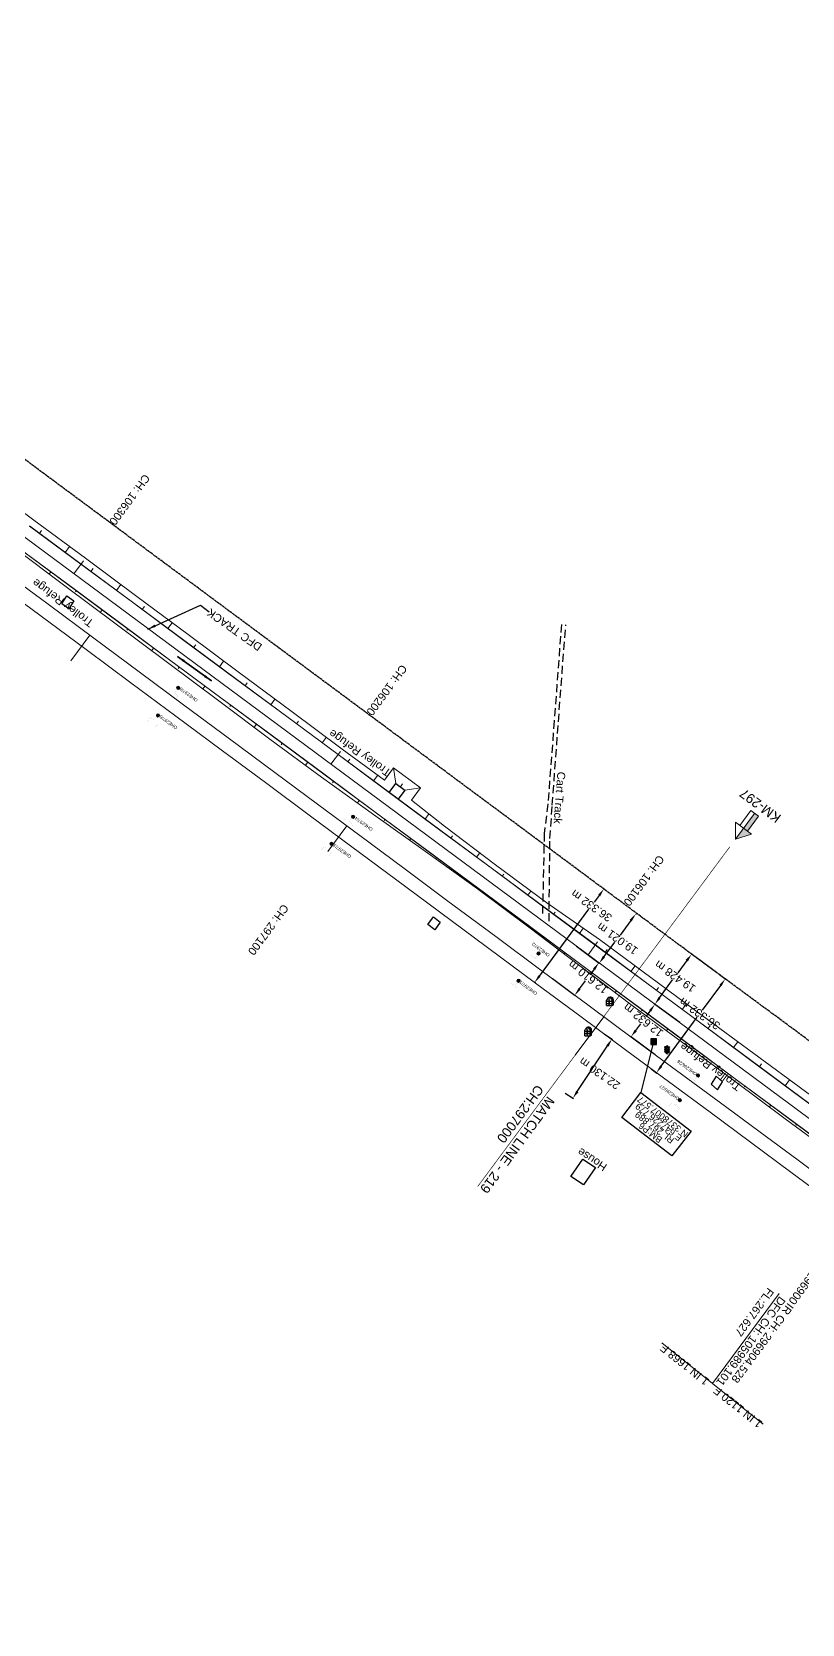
# Model space of a CAD drawing. Header units: metres. Extents: x 644418 to 1306172, y 3366650 to 6747308.
# Drawn here: x 647032.4 to 647273.2, y 3377825.7 to 3378323 of the extents above; entities that cross this region are included whole.
import ezdxf
from ezdxf.enums import TextEntityAlignment as Align

# ---------------------------------------------------------------- set-up
doc = ezdxf.new("R2010")
doc.units = ezdxf.units.M
doc.header["$MEASUREMENT"] = 0
for name, pattern in [('CENTER', [2, 1.25, -0.25, 0.25, -0.25]), ('DASHED', [0.75, 0.5, -0.25]), ('PHANTOM2', [1.25, 0.625, -0.125, 0.125, -0.125, 0.125, -0.125])]:
    doc.linetypes.add(name, pattern=pattern)
doc.layers.get('Defpoints').update_dxf_attribs({"lineweight": 0})
for name, color, linetype in [('Bench_Mark', 7, 'Continuous'), ('CART_TRACK', 34, 'Continuous'), ('DFCC Boundary', 6, 'CENTER'), ('Dimension', 10, 'Continuous'), ('KILOMETER_STONE', 251, 'Continuous'), ('MATCH LINE', 7, 'Continuous'), ('PROPOSED DFCC FORMATION LINE', 187, 'Continuous'), ('RESIDENTIAL_BL_PUC', 251, 'Continuous'), ('SIGN_BOARD', 251, 'Continuous'), ('STYLEREMARK', 251, 'Continuous'), ('TOPO_TEXT', 251, 'Continuous'), ('Trolley Refuse', 10, 'Continuous'), ('TROLLEY_STAND', 7, 'Continuous')]:
    doc.layers.add(name, color=color, linetype=linetype)
for name, color, linetype, lineweight in [('BOUNDARY DIMENTION', 10, 'Continuous', 0), ('Existing Chainage', 7, 'Continuous', 0), ('Existing IR Track', 143, 'Continuous', 0), ('Existing Railway Boundary', 7, 'CENTER', 0), ('KM STONE', 7, 'Continuous', 0), ('OHE MAST', 8, 'Continuous', 0), ('OHE MAST TEXT', 8, 'Continuous', 0), ('Proposed Chainage', 10, 'Continuous', 0), ('PROPOSED DFC TRACK', 1, 'Continuous', 0), ('PROPOSED DFCC TOE LINE', 239, 'Continuous', 0), ('PROPOSED DFCC TOE SLOPES', 239, 'Continuous', 0), ('PROPOSED DFCC TRACK', 1, 'Continuous', 0), ('PROPOSED GRADES IN PLAN', 10, 'Continuous', 0)]:
    doc.layers.add(name, color=color, linetype=linetype, lineweight=lineweight)
doc.styles.add('notes', font='romans.shx', dxfattribs={"height": 2})
doc.styles.get("Standard").update_dxf_attribs({"font": 'arial.ttf'})
doc.styles.add('Style-Arial', font='arial.ttf')
doc.dimstyles.new('DIM', dxfattribs={"dimtxt": 2.5, "dimasz": 2.5, "dimexe": 0.18, "dimexo": 0.0625, "dimgap": 0.09, "dimtad": 0, "dimtih": 1, "dimtoh": 1, "dimdec": 3, "dimzin": 0, "dimdsep": 46, "dimtxsty": 'Standard', "dimcen": 0.09, "dimadec": 0, "dimazin": 0, "dimtfac": 1, "dimtdec": 3, "dimtofl": 0, "dimtmove": 0, "dimatfit": 3, "dimfxl": 1, "dimtolj": 1, "dimtzin": 0, "dimarcsym": 0})
doc.dimstyles.new('ISO-25', dxfattribs={"dimtxt": 2.5, "dimasz": 2.5, "dimexe": 1.25, "dimexo": 0.625, "dimtad": 1, "dimtxsty": 'Standard', "dimcen": 2.5, "dimadec": 0, "dimazin": 0, "dimtfac": 1, "dimtmove": 0, "dimatfit": 3, "dimfxl": 1, "dimarcsym": 0})

# ---------------------------------------------------------------- blocks, each defined once
blk = doc.blocks.new('KMS')
blk.add_hatch(color=256).paths.add_polyline_path([(0.84, 1.71), (0.84, 0), (1.28, 0.25), (1.28, 1.71, 0.82134), (-0.65, 2.08, -0.601821)])
for points in [[(-0.84, 0), (-0.84, 1.71)], [(-0.84, 1.38), (0.84, 1.38)], [(-0.84, 0.64), (0.84, 0.64)], [(-0.84, 0), (0.84, 0)], [(0.84, 0), (0.84, 1.71)], [(0.84, 0), (1.28, 0.25)], [(1.28, 0.25), (1.28, 1.71)]]:
    blk.add_lwpolyline(points)
for centre, radius, start, end in [((0, 1.5), 0.867, 14.1462, 165.8538), ((0.28, 1.7), 1, 0.4859, 158.6661)]:
    blk.add_arc(centre, radius, start, end)
at = {"style": 'notes'}
for s, p in [('S', (-0.25, 0.09)), ('K', (-0.25, 1.58)), ('M', (-0.25, 0.81))]:
    blk.add_text(s, height=0.391, dxfattribs=at).set_placement(p)
blk = doc.blocks.new('SIG')
for color, points in [(1, [(-0.22, 0.42, 0.180295), (-0.01, 0.33, -0.00255), (0.01, 0.33, -0.00255), (0.02, 0.33, 0.180295), (0.23, 0.42, -0.002654), (0.25, 0.44, 0.184495), (0.33, 0.65, 1.000001), (-0.32, 0.65, 0.184495), (-0.24, 0.44, -0.002654)]), (2, [(0.23, -0.23, -0.002654), (0.25, -0.21, 0.184495), (0.33, 0.01, 1.000001), (-0.32, 0.01, 0.184495), (-0.24, -0.21, -0.002654), (-0.22, -0.23, 0.180295), (-0.01, -0.32, -0.00255), (0.01, -0.32, -0.00255), (0.02, -0.32, 0.180295)]), (3, [(0.23, -0.88, -0.002654), (0.25, -0.86, 0.184495), (0.33, -0.64, 1.000001), (-0.32, -0.64, 0.184495), (-0.24, -0.86, -0.002654), (-0.22, -0.88, 0.395599)])]:
    blk.add_hatch(color=color).paths.add_polyline_path(points)
for p, q in [((-0.31, 0.98), (-0.32, -0.9)), ((0.33, -0.9), (0.32, 0.98))]:
    blk.add_line(p, q)
for points in [[(-0.31, 0.98), (-0.81, 0.98, 0.198758), (-0.42, 0.41, 0.003814), (-0.31, 0.39, 0.003814)], [(-0.31, 0.33), (-0.81, 0.33, 0.198758), (-0.42, -0.23, 0.003727), (-0.32, -0.26, 0.003727)], [(0.32, 0.98), (0.82, 0.98, -0.198758), (0.44, 0.41, -0.003814), (0.32, 0.39, -0.003814)], [(0.32, 0.33), (0.82, 0.33, -0.198758), (0.44, -0.23, -0.003727), (0.33, -0.26, -0.003727)], [(-0.32, -0.32), (-0.81, -0.32, 0.198758), (-0.42, -0.88, 0.003639), (-0.32, -0.9)], [(0.33, -0.32), (0.82, -0.32, -0.198758), (0.44, -0.88, -0.003639), (0.33, -0.9)]]:
    blk.add_lwpolyline(points, format="xyb")
for centre, radius, start, end in [((0.01, 0.91), 0.324, 12.4049, 167.5951), ((0.01, 0.81), 0.357, 27.7578, 152.2422), ((0.01, -0.9), 0.324, 181.4572, 358.5428)]:
    blk.add_arc(centre, radius, start, end)
blk = doc.blocks.new('BM')
blk.add_hatch(color=256).paths.add_polyline_path([(-0.88, 0.88), (-0.88, -0.88), (0.88, -0.88), (0.88, 0.88)])
for p, q in [((0.88, 0.88), (-0.88, 0.88)), ((-0.88, 0.88), (-0.88, -0.88)), ((0.88, -0.88), (0.88, 0.88)), ((-0.88, -0.88), (0.88, -0.88))]:
    blk.add_line(p, q)
blk = doc.blocks.new('OHE MAST')
h = blk.add_hatch(color=256)
edge = h.paths.add_edge_path()
edge.add_arc((0, 0), 0.514, 0, 360)
at = {"const_width": 0.01, "flags": 128}
for points in [[(1.5, 3.5), (1.5, 2), (-1.5, 2), (-1.5, 3.5)], [(0, 2), (0, 0)]]:
    blk.add_lwpolyline(points, dxfattribs=at)
blk.add_circle((0, 0), 0.514)
blk = doc.blocks.new('KM POST PLAN')
at = {"extrusion": (0, 0, -1)}
h = blk.add_hatch(color=256, dxfattribs=at)
h.paths.add_polyline_path([(0, -20), (0, -8.47), (3, -8.47), (3, -20)])
h.paths.add_polyline_path([(0, -8.47), (0, 0), (6.25, -8.47), (3, -8.47)], flags=16)
at = {"flags": 128}
for points in [[(0, 0), (-6.25, -8.47), (6.25, -8.47)], [(0, 0), (0, -20)], [(0, 0), (6.25, -8.47)], [(3, -8.47), (3, -20), (-3, -20), (-3, -8.47)]]:
    blk.add_lwpolyline(points, dxfattribs=at)
at = {"style": 'Style-Arial'}
blk.add_attdef('KM-POST', text='', height=6, dxfattribs=at).set_placement((0, -26, -263.95), align=Align.MIDDLE_CENTER)
blk = doc.blocks.new('*D1520')
at = {"layer": 'Defpoints', "color": 0, "transparency": 16777216}
for p in [(647202.66, 3378037.46), (647195.14, 3378027.34), (647202.15, 3378022.13)]:
    blk.add_point(p, dxfattribs=at)
at = {"layer": 'Dimension', "color": 0, "lineweight": -2, "transparency": 16777216}
for p, q in [((647202.71, 3378037.42), (647209.82, 3378032.15)), ((647195.19, 3378027.3), (647202.3, 3378022.02)), ((647203.64, 3378024.14), (647205.51, 3378026.65)), ((647208.18, 3378030.25), (647207.14, 3378028.85))]:
    blk.add_line(p, q, dxfattribs=at)
at = {"layer": 'Dimension', "color": 0, "transparency": 16777216}
for points in [[(647207.85, 3378030.49), (647208.51, 3378030), (647209.67, 3378032.25)], [(647203.31, 3378024.39), (647203.98, 3378023.89), (647202.15, 3378022.13)]]:
    blk.add_solid(points, dxfattribs=at)
at = {"layer": 'Dimension', "color": 0, "lineweight": 0, "transparency": 16777216, "insert": (647206.32, 3378027.75), "char_height": 2.5, "attachment_point": 5, "rotation": 142}
blk.add_mtext('\\A1;12.610 m', dxfattribs=at)
blk = doc.blocks.new('*D1521')
at = {"layer": 'Defpoints', "color": 0, "transparency": 16777216}
for p in [(647234.79, 3378013.68), (647219.71, 3378009.08), (647227.32, 3378003.49)]:
    blk.add_point(p, dxfattribs=at)
at = {"layer": 'Dimension', "color": 0, "lineweight": -2, "transparency": 16777216}
for p, q in [((647225.7, 3378017.25), (647224.37, 3378015.43)), ((647234.74, 3378013.71), (647227.04, 3378019.37)), ((647221.19, 3378011.09), (647222.75, 3378013.22)), ((647227.27, 3378003.53), (647219.56, 3378009.18))]:
    blk.add_line(p, q, dxfattribs=at)
at = {"layer": 'Dimension', "color": 0, "transparency": 16777216}
for points in [[(647225.37, 3378017.49), (647226.04, 3378017), (647227.18, 3378019.26)], [(647220.85, 3378011.34), (647221.52, 3378010.85), (647219.71, 3378009.08)]]:
    blk.add_solid(points, dxfattribs=at)
at = {"layer": 'Dimension', "color": 0, "lineweight": 0, "transparency": 16777216, "insert": (647223.56, 3378014.32), "char_height": 2.5, "attachment_point": 5, "rotation": 142}
blk.add_mtext('\\A1;12.632 m', dxfattribs=at)
blk = doc.blocks.new('*D1570')
at = {"layer": 'BOUNDARY DIMENTION', "color": 0, "lineweight": -2, "transparency": 16777216}
for p, q in [((647237.18, 3378032.93), (647234.35, 3378029.08)), ((647246.46, 3378029.21), (647238.51, 3378035.05)), ((647228.64, 3378021.3), (647232.73, 3378026.88)), ((647234.97, 3378013.55), (647227.01, 3378019.39))]:
    blk.add_line(p, q, dxfattribs=at)
at = {"layer": 'BOUNDARY DIMENTION', "color": 0, "transparency": 16777216}
for points in [[(647236.84, 3378033.17), (647237.51, 3378032.68), (647238.66, 3378034.94)], [(647228.3, 3378021.54), (647228.97, 3378021.05), (647227.16, 3378019.28)]]:
    blk.add_solid(points, dxfattribs=at)
at = {"layer": 'Defpoints', "color": 0, "transparency": 16777216}
for p in [(647238.66, 3378034.94), (647246.52, 3378029.17), (647235.02, 3378013.51)]:
    blk.add_point(p, dxfattribs=at)
at = {"layer": 'BOUNDARY DIMENTION', "color": 0, "transparency": 16777216, "insert": (647233.54, 3378027.98), "char_height": 2.5, "attachment_point": 5, "rotation": 145}
blk.add_mtext('\\A1;19.428 m', dxfattribs=at)
blk = doc.blocks.new('*D1603')
at = {"layer": 'Defpoints', "color": 0, "linetype": 'ByBlock', "ltscale": 0.5, "transparency": 16777216}
for p in [(647211.26, 3378010.04), (647213.75, 3378008.39), (647199.06, 3377991.58)]:
    blk.add_point(p, dxfattribs=at)
at = {"layer": 'Existing Railway Boundary', "color": 0, "linetype": 'ByBlock', "lineweight": -2, "ltscale": 0.5, "transparency": 16777216}
for p, q in [((647211.31, 3378010.01), (647213.9, 3378008.29)), ((647202.93, 3377992.02), (647212.37, 3378006.31)), ((647199.11, 3377991.54), (647201.7, 3377989.83))]:
    blk.add_line(p, q, dxfattribs=at)
at = {"layer": 'Existing Railway Boundary', "color": 0, "linetype": 'ByBlock', "ltscale": 0.5, "transparency": 16777216}
for points in [[(647212.03, 3378006.54), (647212.72, 3378006.08), (647213.75, 3378008.39)], [(647202.58, 3377992.25), (647203.28, 3377991.79), (647201.55, 3377989.93)]]:
    blk.add_solid(points, dxfattribs=at)
at = {"layer": 'Existing Railway Boundary', "color": 0, "linetype": 'ByBlock', "ltscale": 0.5, "transparency": 16777216, "insert": (647209.9, 3377997.7), "char_height": 2.5, "attachment_point": 5, "rotation": 145}
blk.add_mtext('\\A1;22.130 m', dxfattribs=at)
blk = doc.blocks.new('*D1776')
at = {"layer": 'Defpoints', "color": 0, "linetype": 'Continuous', "ltscale": 0.5, "transparency": 16777216}
for p in [(647247.45, 3378028.49), (647249.19, 3378027.21), (647225.93, 3377999.21)]:
    blk.add_point(p, dxfattribs=at)
at = {"layer": 'DFCC Boundary', "color": 0, "linetype": 'Continuous', "lineweight": -2, "ltscale": 0.5, "transparency": 16777216}
for p, q in [((647247.5, 3378028.45), (647249.34, 3378027.1)), ((647247.71, 3378025.19), (647242.02, 3378017.45)), ((647229.16, 3377999.94), (647240.4, 3378015.24)), ((647225.98, 3377999.17), (647227.82, 3377997.82))]:
    blk.add_line(p, q, dxfattribs=at)
at = {"layer": 'DFCC Boundary', "color": 0, "linetype": 'Continuous', "ltscale": 0.5, "transparency": 16777216}
for points in [[(647247.37, 3378025.44), (647248.05, 3378024.94), (647249.19, 3378027.21)], [(647228.82, 3378000.19), (647229.49, 3377999.7), (647227.68, 3377997.93)]]:
    blk.add_solid(points, dxfattribs=at)
at = {"layer": 'DFCC Boundary', "color": 0, "linetype": 'Continuous', "ltscale": 0.5, "transparency": 16777216, "insert": (647241.21, 3378016.35), "char_height": 2.5, "attachment_point": 5, "rotation": 145}
blk.add_mtext('\\A1;36.332 m', dxfattribs=at)
blk = doc.blocks.new('*D1777')
at = {"layer": 'Defpoints', "color": 0, "linetype": 'Continuous', "ltscale": 0.5, "transparency": 16777216}
for p in [(647211.24, 3378055.28), (647211.52, 3378055.08), (647189.88, 3378025.9)]:
    blk.add_point(p, dxfattribs=at)
at = {"layer": 'DFCC Boundary', "color": 0, "linetype": 'Continuous', "lineweight": -2, "ltscale": 0.5, "transparency": 16777216}
for p, q in [((647209.75, 3378053.28), (647208.18, 3378051.16)), ((647211.47, 3378055.12), (647211.1, 3378055.39)), ((647191.09, 3378028.11), (647206.55, 3378048.96)), ((647189.83, 3378025.93), (647189.46, 3378026.21))]:
    blk.add_line(p, q, dxfattribs=at)
at = {"layer": 'DFCC Boundary', "color": 0, "linetype": 'Continuous', "ltscale": 0.5, "transparency": 16777216}
for points in [[(647209.42, 3378053.52), (647210.09, 3378053.03), (647211.24, 3378055.28)], [(647190.76, 3378028.36), (647191.43, 3378027.86), (647189.6, 3378026.1)]]:
    blk.add_solid(points, dxfattribs=at)
at = {"layer": 'DFCC Boundary', "color": 0, "linetype": 'Continuous', "ltscale": 0.5, "transparency": 16777216, "insert": (647207.37, 3378050.06), "char_height": 2.5, "attachment_point": 5, "rotation": 145}
blk.add_mtext('\\A1;36.332 m', dxfattribs=at)
blk = doc.blocks.new('*D1793')
at = {"layer": 'BOUNDARY DIMENTION', "color": 0, "lineweight": -2, "transparency": 16777216}
for p, q in [((647221.2, 3378047.4), (647221.29, 3378047.33)), ((647219.66, 3378045.43), (647216.3, 3378040.9)), ((647211.31, 3378034.17), (647214.67, 3378038.7)), ((647209.87, 3378032.13), (647209.96, 3378032.06))]:
    blk.add_line(p, q, dxfattribs=at)
at = {"layer": 'BOUNDARY DIMENTION', "color": 0, "transparency": 16777216}
for points in [[(647219.32, 3378045.68), (647219.99, 3378045.18), (647221.15, 3378047.44)], [(647210.97, 3378034.42), (647211.64, 3378033.92), (647209.82, 3378032.16)]]:
    blk.add_solid(points, dxfattribs=at)
at = {"layer": 'Defpoints', "color": 0, "transparency": 16777216}
for p in [(647221.15, 3378047.44), (647221.15, 3378047.44), (647209.82, 3378032.16)]:
    blk.add_point(p, dxfattribs=at)
at = {"layer": 'BOUNDARY DIMENTION', "color": 0, "transparency": 16777216, "insert": (647215.48, 3378039.8), "char_height": 2.5, "attachment_point": 5, "rotation": 145}
blk.add_mtext('\\A1;19.021 m', dxfattribs=at)

msp = doc.modelspace()

# ---------------------------------------------------------------- linework, layer by layer
at = {"layer": 'CART_TRACK', "color": 88, "linetype": 'DASHED', "ltscale": 5}
for points in [[(647197.957, 3378137.958), (647195.724, 3378107.822), (647193.736, 3378081.913), (647192.602, 3378072.677), (647192.03, 3378046.544)], [(647194.098, 3378045.204), (647194.384, 3378071.086), (647195.118, 3378081.476), (647197.035, 3378107.561), (647199.334, 3378137.826)]]:
    msp.add_lwpolyline(points, dxfattribs=at)
at = {"layer": 'DFCC Boundary', "ltscale": 0.5, "flags": 128}
msp.add_lwpolyline([(655695.597, 3371812.1897), (655640.8822, 3371912.823), (655580.0449, 3371996.7158), (655509.7792, 3372062.0857), (655426.9534, 3372113.9756), (655342.6069, 3372167.9462), (655257.8854, 3372221.2222), (655173.2688, 3372275.363), (655087.3459, 3372327.2788), (655002.8598, 3372380.6107), (654914.5097, 3372429.9473), (654741.1355, 3372529.4419), (654650.033, 3372576.4159), (654568.6995, 3372626.155), (654571.9877, 3372630.6369), (654391.4686, 3372756.327), (654377.1337, 3372736.8494), (654004.4289, 3373016.6995), (654007.7887, 3373020.6424), (653690.5739, 3373253.6486), (653690.5425, 3373253.6059), (653433.8132, 3373453.1485), (653440.7668, 3373462.5592), (653208.8394, 3373636.5534), (653216.1698, 3373646.5105), (653142.1983, 3373700.8896), (653053.6963, 3373771.1122), (652994.4341, 3373810.5255), (652929.3691, 3373859.5713), (652860.9168, 3373902.1103), (652749.6028, 3373984.4705), (652631.2396, 3374070.7175), (652636.2281, 3374078.1704), (652537.912, 3374145.7283), (652392.904, 3374241.2711), (652388.7719, 3374235.6812), (652308.569, 3374304.8076), (652315.9256, 3374314.7669), (652103.9815, 3374448.7876), (652083.1937, 3374464.1943), (652072.7494, 3374471.9329), (652052.3219, 3374487.0684), (652038.1897, 3374497.5387), (652024.0173, 3374508.0388), (652009.8347, 3374518.5254), (651995.6683, 3374529), (651981.7515, 3374539.2836), (651967.8828, 3374549.5317), (651954.6903, 3374559.2866), (651941.4997, 3374569.04), (651923.9377, 3374582.0168), (651906.3215, 3374595.0337), (651892.0868, 3374605.5547), (651877.7985, 3374616.1153), (651861.6288, 3374628.0564), (651845.5071, 3374639.9619), (651829.5757, 3374651.7544), (651824.7911, 3374655.296), (651813.6747, 3374663.5244), (651797.4592, 3374675.4968), (651792.6217, 3374679.0685), (651809.3453, 3374701.6999), (651798.0335, 3374710.0518), (651782.3495, 3374721.6444), (651766.6655, 3374733.2369), (651750.5163, 3374745.1875), (651734.3118, 3374757.179), (651717.3274, 3374769.6994), (651700.4625, 3374782.1317), (651684.6001, 3374793.8578), (651668.5938, 3374805.6902), (651652.6806, 3374817.4203), (651636.8173, 3374829.1137), (651620.9269, 3374840.8662), (651604.9647, 3374852.6718), (651588.7459, 3374864.6312), (651572.5882, 3374876.5455), (651556.6943, 3374888.2868), (651540.8409, 3374899.9983), (651524.5553, 3374912.0488), (651508.2568, 3374924.109), (651492.7938, 3374935.5157), (651477.3997, 3374946.8715), (651461.3291, 3374958.7436), (651445.2311, 3374970.6359), (651429.3555, 3374982.3615), (651413.4375, 3374994.1184), (651396.6322, 3375006.522), (651379.7761, 3375018.963), (651363.6644, 3375030.8565), (651352.7728, 3375038.8965), (651331.6522, 3375054.4784), (651315.7738, 3375066.1947), (651299.7306, 3375078.0412), (651283.6239, 3375089.9346), (651273.9044, 3375097.1057), (651264.2377, 3375104.2378), (651243.4187, 3375119.6324), (651222.5077, 3375135.095), (651201.5462, 3375150.5784), (651180.4926, 3375166.1298), (651161.7365, 3375179.9701), (651143.0969, 3375193.7244), (651126.6442, 3375205.9373), (651110.0563, 3375218.2505), (651088.7204, 3375233.9244), (651067.5473, 3375249.4788), (651049.4448, 3375262.8672), (651031.0656, 3375276.4601), (651013.3004, 3375289.5618), (650995.6557, 3375302.5748), (650975.556, 3375317.4171), (650955.4878, 3375332.2363), (650948.8014, 3375337.1771), (650951.4372, 3375340.7501), (650937.0874, 3375351.3535), (650916.0918, 3375366.8677), (650897.9224, 3375380.2929), (650879.805, 3375393.6796), (650866.8386, 3375403.2309), (650853.9116, 3375412.7532), (650835.5886, 3375426.289), (650817.2946, 3375439.8035), (650797.968, 3375454.1206), (650778.7222, 3375468.3781), (650760.7655, 3375481.6337), (650742.8011, 3375494.8949), (650723.0807, 3375509.4255), (650703.3693, 3375523.9495), (650688.6613, 3375534.8372), (650673.8463, 3375545.804), (650653.7938, 3375560.6295), (650633.6894, 3375575.4932), (650612.6421, 3375591.0542), (650592.0153, 3375606.3042), (650570.0328, 3375622.5591), (650548.5001, 3375638.4814), (650530.5234, 3375651.793), (650512.3606, 3375665.2423), (650494.7465, 3375678.2665), (650476.9008, 3375691.462), (650459.2976, 3375704.4721), (650441.3132, 3375717.7633), (650427.1261, 3375728.1319), (650413.8099, 3375737.864), (650402.677, 3375746.2697), (650389.8486, 3375755.6668), (650377.7322, 3375764.5425), (650360.7275, 3375777.1141), (650343.7744, 3375789.6482), (650325.0342, 3375803.5254), (650306.3109, 3375817.39), (650287.6225, 3375831.2124), (650268.717, 3375845.1957), (650250.337, 3375858.8009), (650231.8256, 3375872.5033), (650215.4559, 3375884.6355), (650199.261, 3375896.6381), (650189.9351, 3375903.5429), (650184.6476, 3375907.4517), (650170.3331, 3375918.0338), (650153.2211, 3375930.7288), (650135.9365, 3375943.5518), (650119.2313, 3375955.9159), (650102.3769, 3375968.3905), (650085.2738, 3375981.0461), (650068.2078, 3375993.6742), (650052.7787, 3376005.1011), (650037.4384, 3376016.4621), (650022.1728, 3376027.766), (650006.9632, 3376039.0283), (649974.7512, 3376062.8762), (649961.4537, 3376072.7117), (649948.2091, 3376082.508), (649944.476, 3376085.2722), (649918.728, 3376050.5341), (649909.4316, 3376057.4177), (649896.4092, 3376067.0604), (649893.7832, 3376069.0128), (649891.1645, 3376070.9437), (649888.4639, 3376072.9569), (649875.744, 3376082.3694), (649867.5551, 3376088.4016), (649853.4118, 3376098.8745), (649839.2513, 3376109.3603), (649829.0749, 3376116.9005), (649827.2194, 3376118.2675), (649818.0867, 3376125.0366), (649808.8566, 3376131.8779), (649793.2502, 3376143.4201), (649777.6288, 3376154.9733), (649763.6321, 3376165.3144), (649749.5741, 3376175.7007), (649733.9228, 3376187.2754), (649718.3343, 3376198.8036), (649705.3241, 3376208.4391), (649692.3703, 3376218.0327), (649678.0208, 3376228.6769), (649663.5747, 3376239.3366), (649646.4625, 3376252.0623), (649634.6272, 3376260.744), (649624.9192, 3376267.9946), (649615.0208, 3376275.3876), (649599.9831, 3376286.4834), (649588.9857, 3376294.598), (649590.032, 3376296.0132), (649586.1685, 3376298.8639), (649569.3593, 3376311.3207), (649552.641, 3376323.7102), (649537.2353, 3376335.0739), (649521.9792, 3376346.327), (649506.2408, 3376358.0035), (649490.3575, 3376369.7875), (649475.7578, 3376380.5673), (649461.1933, 3376391.3211), (649445.4753, 3376402.9572), (649429.8494, 3376414.5253), (649414.4906, 3376425.9209), (649378.3483, 3376452.6365), (649368.4603, 3376459.9984), (649352.6509, 3376471.6682), (649336.6992, 3376483.4434), (649322.3941, 3376494.1037), (649307.6557, 3376505.0862), (649290.8736, 3376517.4208), (649273.972, 3376529.8435), (649258.1992, 3376541.4854), (649242.2966, 3376553.2232), (649226.5432, 3376564.8634), (649210.8826, 3376576.435), (649195.2207, 3376588.0769), (649179.5326, 3376599.7383), (649164.9134, 3376610.5118), (649150.5177, 3376621.1205), (649135.415, 3376632.3287), (649120.2337, 3376643.5954), (649107.8929, 3376652.6743), (649095.5927, 3376661.7234), (649079.5687, 3376673.5769), (649063.4846, 3376685.4748), (649046.5651, 3376697.9756), (649029.6506, 3376710.4727), (649013.3465, 3376722.5351), (648996.9805, 3376734.6431), (648980.3936, 3376746.8979), (648963.6626, 3376759.259), (648946.7453, 3376771.7643), (648929.6945, 3376784.3682), (648913.5118, 3376796.3614), (648897.2206, 3376808.435), (648876.2496, 3376823.9678), (648855.1325, 3376839.6089), (648839.3985, 3376851.2044), (648823.6596, 3376862.8037), (648806.187, 3376875.7235), (648788.7814, 3376888.5937), (648772.4766, 3376900.6763), (648756.1277, 3376912.7915), (648748.6058, 3376918.3049), (648733.321, 3376929.6306), (648718.1841, 3376940.8501), (648694.1574, 3376958.9078), (648686.9154, 3376964.1595), (648685.9321, 3376964.8321), (648667.95, 3376978.2197), (648649.3198, 3376992.1471), (648633.5557, 3377003.8368), (648617.684, 3377015.6038), (648613.3865, 3377018.7718), (648613.1308, 3377018.4261), (648605.39, 3377024.1325), (648593.439, 3377032.9404), (648576.5994, 3377045.3816), (648559.8787, 3377057.7351), (648542.9247, 3377070.3132), (648525.9483, 3377082.908), (648511.3109, 3377093.7409), (648496.5572, 3377104.6599), (648477.562, 3377118.7172), (648458.5464, 3377132.7896), (648451.3349, 3377138.2101), (648435.5918, 3377149.862), (648422.1096, 3377159.9046), (648408.3664, 3377170.0637), (648394.6863, 3377180.1761), (648381.6588, 3377189.818), (648368.6059, 3377199.4787), (648354.1188, 3377210.196), (648339.6473, 3377220.9017), (648325.8166, 3377231.1386), (648311.9735, 3377241.3853), (648297.2469, 3377252.2824), (648283.6168, 3377262.3688), (648282.6002, 3377260.9951), (648281.5015, 3377261.8082), (648268.446, 3377271.4578), (648255.3849, 3377281.1115), (648243.3023, 3377290.0413), (648231.5826, 3377298.7116), (648230.1246, 3377299.843), (648216.137, 3377310.1827), (648202.3989, 3377320.3379), (648187.9045, 3377331.0225), (648173.4524, 3377341.7035), (648159.964, 3377351.7009), (648146.3755, 3377361.7726), (648132.3698, 3377372.1252), (648118.3132, 3377382.5155), (648104.5683, 3377392.6752), (648090.8453, 3377402.8186), (648079.0331, 3377411.5788), (648067.1746, 3377420.3734), (648052.1864, 3377431.461), (648037.1291, 3377442.5999), (648023.4384, 3377452.7367), (648009.6421, 3377462.9518), (647998.5681, 3377471.1475), (647977.6651, 3377486.6371), (647970.8013, 3377491.7424), (647954.3046, 3377504.0127), (647940.5645, 3377514.1537), (647927.1436, 3377524.0583), (647912.5029, 3377534.9198), (647897.7662, 3377545.8524), (647883.3488, 3377556.5286), (647868.9785, 3377567.1699), (647855.3948, 3377577.2425), (647841.7032, 3377587.3948), (647828.8284, 3377596.8277), (647815.9828, 3377606.2395), (647798.869, 3377618.9232), (647787.996, 3377626.9816), (647769.1212, 3377640.9619), (647756.6675, 3377650.183), (647742.624, 3377660.5991), (647728.5049, 3377671.0713), (647713.635, 3377682.0926), (647698.699, 3377693.1628), (647681.9918, 3377705.517), (647665.4025, 3377717.7839), (647652.0515, 3377727.6811), (647638.8028, 3377737.5025), (647625.2604, 3377747.546), (647611.724, 3377757.585), (647601.846, 3377764.9047), (647586.5632, 3377776.2354), (647574.9107, 3377784.8659), (647552.1318, 3377801.7377), (647544.5766, 3377807.3492), (647531.2096, 3377817.2774), (647518.7824, 3377826.4783), (647506.3678, 3377835.6698), (647493.0662, 3377845.5438), (647479.7149, 3377855.4547), (647466.3541, 3377865.3556), (647452.9886, 3377875.26), (647440.1702, 3377884.755), (647427.3392, 3377894.2595), (647421.9004, 3377898.2902), (647422.4016, 3377898.9655), (647413.1507, 3377905.8213), (647398.5546, 3377916.6386), (647385.2867, 3377926.4568), (647372.1159, 3377936.2032), (647357.4127, 3377947.1112), (647351.2811, 3377951.6601), (647330.0092, 3377967.4105), (647317.4471, 3377976.6964), (647304.414, 3377986.3606), (647291.335, 3377996.0589), (647278.7541, 3378005.3917), (647266.0777, 3378014.7954), (647252.9457, 3378024.4462), (647239.9839, 3378033.9719), (647225.7512, 3378044.5255), (647211.5179, 3378055.0796), (647196.511, 3378066.208), (647181.4966, 3378077.3419), (647167.7872, 3378087.5064), (647154.0498, 3378097.6917), (647140.7668, 3378107.5414), (647127.4862, 3378117.3893), (647113.2521, 3378127.9375), (647099.0375, 3378138.4713), (647085.0268, 3378148.8592), (647070.9977, 3378159.2608), (647056.5444, 3378169.9697), (647042.0873, 3378180.6814), (647027.5624, 3378191.4464), (647013.0728, 3378202.1851), (646999.864, 3378211.9684), (646986.6741, 3378221.7376), (646973.6148, 3378231.4185), (646960.4875, 3378241.1499), (646945.7953, 3378252.0414), (646931.0256, 3378262.9902), (646930.6274, 3378263.2852), (646951.9475, 3378292.0562)], dxfattribs=at)
at = {"layer": 'Existing Chainage', "color": 0, "linetype": 'Continuous', "lineweight": 13, "flags": 128}
for points in [[(647044.626, 3378126.5433), (647050.576, 3378134.5805)], [(647124.9468, 3378066.9795), (647130.8997, 3378075.0146)], [(647202.2526, 3378003.3701), (647211.1963, 3378015.4121)]]:
    msp.add_lwpolyline(points, dxfattribs=at)
at = {"layer": 'Existing IR Track', "flags": 128}
for points in [[(647020.454, 3378151.4921), (647034.915, 3378140.7775), (647049.3683, 3378130.0686), (647063.3881, 3378119.674), (647077.3988, 3378109.286), (647091.6204, 3378098.747), (647105.8545, 3378088.1988), (647119.1262, 3378078.3575), (647132.4093, 3378068.5078), (647146.1484, 3378058.3212), (647159.8578, 3378048.1566), (647174.87, 3378037.0244), (647189.8769, 3378025.8961), (647204.1109, 3378015.3414), (647218.406, 3378004.7415), (647231.4304, 3377995.1698), (647244.4968, 3377985.5672), (647257.1079, 3377976.212), (647269.6888, 3377966.8792), (647282.7736, 3377957.1766)], [(647023.2377, 3378154.8193), (647037.503, 3378144.2586), (647051.7891, 3378133.6825), (647065.9765, 3378123.1563), (647079.882, 3378112.8392), (647094.2, 3378102.2178), (647108.3734, 3378091.7037), (647121.7053, 3378081.8265), (647134.993, 3378071.982), (647148.7211, 3378061.7828), (647162.5073, 3378051.5404), (647177.4329, 3378040.4722), (647191.993, 3378029.675), (647206.6641, 3378018.7782), (647221.0147, 3378008.1195), (647233.9852, 3377998.6037), (647247.3312, 3377988.8125), (647259.6776, 3377979.669), (647271.9843, 3377970.5547), (647285.3592, 3377960.6541)]]:
    msp.add_lwpolyline(points, dxfattribs=at)
at = {"layer": 'MATCH LINE', "linetype": 'PHANTOM2', "ltscale": 15, "const_width": 0.2}
msp.add_lwpolyline([(647250.5947, 3378068.4586), (647171.7978, 3377962.3654)], dxfattribs=at)
at = {"layer": 'Proposed Chainage', "lineweight": 0, "flags": 128}
for points in [[(647048.534, 3378157.7548), (647045.5594, 3378153.7358)], [(647128.913, 3378098.2635), (647125.9384, 3378094.2445)], [(647209.292, 3378038.7722), (647206.3174, 3378034.7532)]]:
    msp.add_lwpolyline(points, dxfattribs=at)
at = {"layer": 'PROPOSED DFCC FORMATION LINE', "lineweight": 0, "flags": 128}
for points in [[(647288.9273, 3377978.2761), (647272.8515, 3377990.1744), (647256.7757, 3378002.0727), (647240.6999, 3378013.9709), (647224.6241, 3378025.8692), (647208.5483, 3378037.7674), (647192.4725, 3378049.6657), (647176.3967, 3378061.564), (647160.3209, 3378073.4622), (647144.2451, 3378085.3605), (647128.1693, 3378097.2588), (647112.0935, 3378109.157), (647096.0177, 3378121.0553), (647079.9419, 3378132.9535), (647063.8661, 3378144.8518), (647047.7903, 3378156.7501), (647031.7145, 3378168.6483)], [(647031.7443, 3378168.6885), (647047.8201, 3378156.7903), (647063.8959, 3378144.892), (647079.9717, 3378132.9937), (647096.0475, 3378121.0955), (647112.1233, 3378109.1972), (647128.1991, 3378097.2989), (647144.2749, 3378085.4007), (647160.3507, 3378073.5024), (647176.4265, 3378061.6042), (647192.5023, 3378049.7059), (647208.5781, 3378037.8076), (647224.6539, 3378025.9094), (647240.7297, 3378014.0111), (647256.8055, 3378002.1128), (647272.8813, 3377990.2146), (647288.9571, 3377978.3163)], [(647284.4358, 3377972.2075), (647268.36, 3377984.1058), (647252.2842, 3377996.004), (647236.2084, 3378007.9023), (647220.1325, 3378019.8006), (647204.0567, 3378031.6988), (647187.9809, 3378043.5971), (647171.9051, 3378055.4954), (647155.8293, 3378067.3936), (647139.7535, 3378079.2919), (647123.6777, 3378091.1901), (647107.6019, 3378103.0884), (647091.5261, 3378114.9867), (647075.4503, 3378126.8849), (647059.3745, 3378138.7832), (647043.2987, 3378150.6814), (647027.2229, 3378162.5797)], [(647284.4655, 3377972.2477), (647268.3897, 3377984.146), (647252.3139, 3377996.0442), (647236.2381, 3378007.9425), (647220.1623, 3378019.8408), (647204.0865, 3378031.739), (647188.0107, 3378043.6373), (647171.9349, 3378055.5355), (647155.8591, 3378067.4338), (647139.7833, 3378079.3321), (647123.7075, 3378091.2303), (647107.6317, 3378103.1286), (647091.5559, 3378115.0269), (647075.4801, 3378126.9251), (647059.4043, 3378138.8234), (647043.3285, 3378150.7216), (647027.2527, 3378162.6199)]]:
    msp.add_lwpolyline(points, dxfattribs=at)
at = {"layer": 'PROPOSED DFCC TOE LINE', "lineweight": 0, "flags": 128}
for points in [[(646988.8203, 3378202.7797), (647000.8484, 3378194.1816), (647017.0228, 3378182.4166), (647033.085, 3378170.4999), (647049.1791, 3378158.6264), (647065.2407, 3378146.7089), (647081.2741, 3378134.7534), (647097.3109, 3378122.8024), (647113.4105, 3378110.9363), (647129.4275, 3378098.9587), (647142.6954, 3378089.3418)], [(647284.0228, 3377971.6495), (647267.9321, 3377983.5278), (647251.9033, 3377995.4895), (647235.7741, 3378007.3155), (647219.698, 3378019.2135), (647203.7655, 3378031.3053), (647187.7897, 3378043.3387), (647171.7691, 3378055.3115), (647155.527, 3378066.9851), (647139.2321, 3378078.5873), (647122.997, 3378090.2704), (647106.8701, 3378102.0996), (647090.8663, 3378114.0952), (647074.8072, 3378126.0159), (647058.7847, 3378137.9863), (647042.7717, 3378149.9694), (647026.752, 3378161.9434)], [(647142.6954, 3378089.3418), (647145.5044, 3378093.1372), (647153.9442, 3378086.8906), (647151.0624, 3378082.9969)], [(647146.2355, 3378088.2417), (647145.5044, 3378093.1372)], [(647149.0488, 3378086.1595), (647153.9442, 3378086.8906)], [(647151.0624, 3378082.9969), (647161.4241, 3378074.9527), (647177.3682, 3378062.8765), (647193.4217, 3378050.9481), (647209.8449, 3378039.5193), (647225.9644, 3378027.6801), (647242.0151, 3378015.7479), (647258.138, 3378003.9132), (647274.2562, 3377992.0723), (647290.42, 3377980.2928), (647291.1294, 3377979.7399), (647304.4855, 3377969.4975)]]:
    msp.add_lwpolyline(points, dxfattribs=at)
at = {"layer": 'PROPOSED DFCC TOE SLOPES', "linetype": 'Continuous', "lineweight": 0, "flags": 128}
for points in [[(647034.785, 3378166.3757), (647035.472, 3378167.3039)], [(647042.8229, 3378160.4266), (647044.206, 3378162.2953)], [(647038.3611, 3378154.3982), (647037.8217, 3378153.6694)], [(647050.8608, 3378154.4775), (647051.5538, 3378155.4138)], [(647046.399, 3378148.4491), (647046.1146, 3378148.0648)], [(647058.8987, 3378148.5283), (647060.2777, 3378150.3914)], [(647054.4369, 3378142.4999), (647053.8367, 3378141.689)], [(647066.9366, 3378142.5792), (647067.6199, 3378143.5023)], [(647062.4748, 3378136.5508), (647062.1599, 3378136.1253)], [(647074.9745, 3378136.6301), (647076.3198, 3378138.4476)], [(647083.0124, 3378130.681), (647083.6748, 3378131.5758)], [(647070.5127, 3378130.6017), (647069.8563, 3378129.7147)], [(647091.0503, 3378124.7318), (647092.3555, 3378126.4953)], [(647078.5506, 3378124.6525), (647078.2125, 3378124.1958)], [(647086.5885, 3378118.7034), (647085.9041, 3378117.7787)], [(647099.0882, 3378118.7827), (647099.7371, 3378119.6593)], [(647094.6264, 3378112.7543), (647094.2747, 3378112.2791)], [(647107.1261, 3378112.8336), (647108.4357, 3378114.6029)], [(647102.6643, 3378106.8051), (647101.925, 3378105.8062)], [(647115.164, 3378106.8844), (647115.8169, 3378107.7665)], [(647123.2019, 3378100.9353), (647124.4783, 3378102.6598)], [(647110.7022, 3378100.856), (647110.3263, 3378100.3481)], [(647118.7401, 3378094.9069), (647118.0139, 3378093.9256)], [(647131.2398, 3378094.9862), (647131.8803, 3378095.8514)], [(647126.778, 3378088.9577), (647126.438, 3378088.4983)], [(647139.2777, 3378089.037), (647140.6178, 3378090.8477)], [(647147.6421, 3378087.2006), (647148.3044, 3378088.0954)], [(647134.8159, 3378083.0086), (647134.2155, 3378082.1974)], [(647142.8538, 3378077.0595), (647142.5991, 3378076.7154)], [(647155.3535, 3378077.1388), (647156.5412, 3378078.7435)], [(647163.3914, 3378071.1896), (647163.9304, 3378071.9179)], [(647150.8917, 3378071.1103), (647150.4919, 3378070.5702)], [(647171.4293, 3378065.2405), (647172.4415, 3378066.608)], [(647158.9296, 3378065.1612), (647158.7794, 3378064.9583)], [(647166.9675, 3378059.2121), (647166.7503, 3378058.9186)], [(647179.4672, 3378059.2914), (647179.9508, 3378059.9448)], [(647175.0054, 3378053.263), (647174.9172, 3378053.1438)], [(647187.5051, 3378053.3423), (647188.4612, 3378054.6339)], [(647183.0433, 3378047.3138), (647182.8393, 3378047.0383)], [(647195.543, 3378047.3931), (647196.0508, 3378048.0791)], [(647203.5809, 3378041.444), (647204.7702, 3378043.0507)], [(647191.0812, 3378041.3647), (647190.9611, 3378041.2025)], [(647199.1191, 3378035.4156), (647198.829, 3378035.0236)], [(647211.6188, 3378035.4949), (647212.2713, 3378036.3764)], [(647207.157, 3378029.4664), (647206.9828, 3378029.2311)], [(647219.6567, 3378029.5457), (647220.9835, 3378031.3384)], [(647215.1949, 3378023.5173), (647214.7749, 3378022.9499)], [(647227.6946, 3378023.5966), (647228.3624, 3378024.4988)], [(647223.2328, 3378017.5682), (647223.0007, 3378017.2546)], [(647235.7325, 3378017.6475), (647237.0555, 3378019.4349)], [(647231.2707, 3378011.619), (647230.8066, 3378010.992)], [(647243.7704, 3378011.6983), (647244.4325, 3378012.5929)], [(647251.8083, 3378005.7492), (647253.156, 3378007.5701)], [(647239.3086, 3378005.6699), (647239.0817, 3378005.3633)], [(647247.3465, 3377999.7208), (647246.9194, 3377999.1437)], [(647259.8462, 3377999.8001), (647260.5314, 3378000.7258)], [(647255.3844, 3377993.7716), (647255.1746, 3377993.4882)], [(647267.8841, 3377993.8509), (647269.2757, 3377995.7311)], [(647263.4223, 3377987.8225), (647262.9792, 3377987.2239)], [(647271.4602, 3377981.8734), (647271.2328, 3377981.5662)]]:
    msp.add_lwpolyline(points, dxfattribs=at)
at = {"layer": 'PROPOSED DFCC TRACK', "color": 12, "flags": 128}
msp.add_lwpolyline([(652051.8841, 3374457.8117), (651483.1316, 3374869.9633), (651480.0951, 3374872.1638), (651477.0587, 3374874.3645), (651474.0227, 3374876.5656), (651470.9871, 3374878.7673), (651467.952, 3374880.9698), (651464.9177, 3374883.1733), (651461.8843, 3374885.3781), (651458.8519, 3374887.5843, -0.00144677), (651426.1699, 3374911.5196), (651423.1515, 3374913.7448), (651420.1341, 3374915.9715), (651417.1177, 3374918.1993), (651414.1019, 3374920.4282), (651411.0868, 3374922.6578), (651408.0721, 3374924.8881), (651405.0578, 3374927.1188), (651402.0435, 3374929.3497), (646816.8315, 3378323.0253)], format="xyb", dxfattribs=at)
at = {"layer": 'PROPOSED GRADES IN PLAN', "linetype": 'Continuous', "lineweight": 0}
msp.add_line((647266.0027, 3377928.982), (647245.1808, 3377900.8494), dxfattribs=at)
at = {"layer": 'PROPOSED GRADES IN PLAN', "linetype": 'Continuous', "lineweight": 0, "flags": 128}
msp.add_lwpolyline([(647261.0294, 3377888.1819), (647245.1808, 3377900.8494), (647229.3321, 3377913.5169)], dxfattribs=at)
at = {"layer": 'RESIDENTIAL_BL_PUC', "linetype": 'Continuous'}
msp.add_polyline3d([(647200.948, 3377965.485, 266.215), (647204.692, 3377970.935, 266.226), (647208.667, 3377968.324, 266.353), (647204.923, 3377962.874, 266.353)], close=True, dxfattribs=at)
at = {"layer": 'STYLEREMARK'}
msp.add_line((647226.779, 3378007.577), (647222.7784, 3377991.7475), dxfattribs=at)
at = {"layer": 'STYLEREMARK', "linetype": 'Continuous'}
msp.add_lwpolyline([(647216.8115, 3377983.9735), (647222.7784, 3377991.7475), (647238.4852, 3377979.6919), (647232.5182, 3377971.9178)], close=True, dxfattribs=at)
at = {"layer": 'Trolley Refuse'}
msp.add_lwpolyline([(647146.9666, 3378083.3463), (647144.1533, 3378085.4285), (647146.2355, 3378088.2417), (647149.0488, 3378086.1595)], close=True, dxfattribs=at)
at = {"layer": 'TROLLEY_STAND', "linetype": 'Continuous'}
for points in [[(647043.362, 3378146.877, 267.682), (647045.571, 3378145.309, 267.717), (647043.963, 3378142.837, 267.714), (647041.7538, 3378144.4051, 267.714)], [(647158.395, 3378042.566, 267.832), (647156.243, 3378044.198, 267.803), (647157.94, 3378046.573, 267.767), (647160.0921, 3378044.9409, 267.767)], [(647246.733, 3377992.605, 268.04), (647248.303, 3377995.096, 268.018), (647246.339, 3377996.808, 267.972), (647244.769, 3377994.3169, 267.972)]]:
    msp.add_polyline3d(points, close=True, dxfattribs=at)

# ---------------------------------------------------------------- block references
at = {"layer": 'Bench_Mark'}
msp.add_blockref('BM', (647226.779, 3378007.577, 268.073), dxfattribs=at)
at = {"layer": 'KILOMETER_STONE', "linetype": 'Continuous'}
for p in [(647212.952, 3378018.866, 268.29), (647206.138, 3378009.481, 268.23)]:
    msp.add_blockref('KMS', p, dxfattribs=at)
at = {"layer": 'KM STONE'}
ref = msp.add_blockref('KM POST PLAN', (647252.3835, 3378070.867), dxfattribs=dict(at, xscale=0.4999999999999984, yscale=0.4999999999999984, zscale=0.4999999999999984, rotation=143.4429472295332))
ref.add_attrib('KM-POST', 'KM-297', dxfattribs={"layer": '0', "height": 3, "rotation": 143.442947, "style": 'Style-Arial'}).set_placement((647260.1266, 3378081.3094), align=Align.MIDDLE_CENTER)
at = {"layer": 'OHE MAST', "color": 2, "rotation": 143.3908318566117}
for p in [(647078.204, 3378118.123), (647071.863, 3378109.511), (647132.849, 3378077.85), (647126.115, 3378069.377), (647190.832, 3378035.189), (647184.579, 3378026.649), (647240.67, 3377997.057), (647234.96, 3377989.357)]:
    msp.add_blockref('OHE MAST', p, dxfattribs=at)
at = {"layer": 'SIGN_BOARD', "linetype": 'Continuous'}
msp.add_blockref('SIG', (647230.988, 3378005.038, 267.781), dxfattribs=at)

# ---------------------------------------------------------------- texts
at = {"layer": 'CART_TRACK', "color": 88, "linetype": 'DASHED'}
msp.add_text('Cart Track', height=2.5, rotation=265.656021, dxfattribs=at).set_placement((647196.728, 3378092.0095))
at = {"layer": 'Existing Chainage', "color": 0, "linetype": 'Continuous', "lineweight": 0, "attachment_point": 6, "line_spacing_factor": 0.6, "style": 'Style-Arial'}
for s, insert, char_height, rotation in [('CH: 297100', (647100.8002, 3378035.0873), 2.5, 233.466294), ('CH:297000', (647178.7897, 3377976.5193), 3, 233.398179), ('CH: 296900', (647269.8058, 3377925.9179), 2.5, 233.489893)]:
    msp.add_mtext(s, dxfattribs=dict(at, insert=insert, char_height=char_height, rotation=rotation))
at = {"layer": 'MATCH LINE', "linetype": 'Continuous'}
msp.add_text('MATCH LINE - 219', height=3, rotation=233.818809, dxfattribs=at).set_placement((647193.64, 3377990.7941))
at = {"layer": 'OHE MAST TEXT'}
for s, p in [('OHE297/6', (647081.455, 3378116.0039)), ('OHE297/5', (647075.114, 3378107.3919)), ('OHE297/4', (647136.1899, 3378075.6405)), ('OHE297/3', (647129.4559, 3378067.1675)), ('OHE297/2', (647191.4939, 3378036.3907)), ('OHE297/1', (647187.5998, 3378024.3949)), ('OHE296/28', (647237.2523, 3377999.4844, 267.809)), ('OHE296/27', (647231.7516, 3377991.7395))]:
    msp.add_text(s, height=1, rotation=144, dxfattribs=at).set_placement(p, align=Align.MIDDLE_CENTER)
at = {"layer": 'Proposed Chainage', "lineweight": 0, "char_height": 2.5, "attachment_point": 6, "rotation": 233.493563, "line_spacing_factor": 0.6, "style": 'Style-Arial'}
for s, insert in [('CH: 106300', (647057.4577, 3378169.395)), ('CH: 106200', (647137.8367, 3378109.9037)), ('CH: 106100', (647218.2157, 3378050.4124))]:
    msp.add_mtext(s, dxfattribs=dict(at, insert=insert))
at = {"layer": 'PROPOSED DFC TRACK', "color": 10, "linetype": 'Continuous', "lineweight": -3, "ltscale": 5, "style": 'Style-Arial'}
msp.add_text('DFC TRACK', height=2.5, rotation=144.727092, dxfattribs=at).set_placement((647088.3296, 3378143.0352), align=Align.RIGHT)
at = {"layer": 'PROPOSED GRADES IN PLAN', "linetype": 'Continuous', "lineweight": 0, "char_height": 2.5, "style": 'Style-Arial'}
for s, insert, attachment_point, rotation, line_spacing_factor in [('{\\C1;DFC CH: 105989.101\\PFL:267.627}', (647265.3777, 3377928.8774), 4, 233.493563, 1.08), ('1 IN 1668 F', (647230.1589, 3377913.3722), 9, 141.365387, 0.84), ('1 IN 1120 F', (647246.8175, 3377900.0979), 9, 141.365387, 0.84)]:
    msp.add_mtext(s, dxfattribs=dict(at, insert=insert, attachment_point=attachment_point, rotation=rotation, line_spacing_factor=line_spacing_factor))
at = {"layer": 'PROPOSED GRADES IN PLAN', "color": 7, "linetype": 'Continuous', "lineweight": 0, "insert": (647269.7337, 3377925.497), "char_height": 2.5, "attachment_point": 4, "rotation": 233.4936, "line_spacing_factor": 1.08, "style": 'Style-Arial'}
msp.add_mtext('IR CH: 296904.528', dxfattribs=at)
at = {"layer": 'STYLEREMARK'}
for s, p in [('E 647226.779', (647228.339, 3377982.4731)), ('N 3378007.577', (647229.6176, 3377984.139)), ('RL 267.889', (647227.0604, 3377980.8073)), ('BM:P6', (647225.7817, 3377979.1414))]:
    msp.add_text(s, height=2, rotation=142.492092, dxfattribs=at).set_placement(p, align=Align.MIDDLE_CENTER)
at = {"layer": 'TOPO_TEXT'}
for s, rotation, p in [('Trolley Refuge', 143.499627, (647051.9844, 3378138.8873)), ('Trolley Refuge', 143.499627, (647254.4274, 3377994.0443)), ('House', 146.700876, (647212.457, 3377969.0463))]:
    msp.add_text(s, height=2.5, rotation=rotation, dxfattribs=at).set_placement(p)
at = {"layer": 'Trolley Refuse', "style": 'Style-Arial'}
msp.add_text('Trolley Refuge', height=2.5, rotation=145, dxfattribs=at).set_placement((647144.9768, 3378092.2415))

# ---------------------------------------------------------------- dimensions: what is measured, and where the dimension line sits
at = {"layer": 'BOUNDARY DIMENTION'}
dim = msp.add_aligned_dim(p1=(647209.8166, 3378032.1634), p2=(647221.1491, 3378047.4399), distance=0, dimstyle='DIM', override={"dimpost": ' m'}, dxfattribs=at)
dim.commit()
dim.dimension.update_dxf_attribs({"geometry": '*D1793', "text_midpoint": (647215.4828, 3378039.8017), "text_rotation": 145})
dim = msp.add_linear_dim(base=(647238.6564, 3378034.9427), p1=(647235.0161, 3378013.5123), p2=(647246.515, 3378029.1722), angle=53.710332, dimstyle='DIM', override={"dimpost": ' m'}, dxfattribs=at)
dim.commit()
dim.dimension.update_dxf_attribs({"geometry": '*D1570', "text_midpoint": (647233.5421, 3378027.9777), "dimtype": 129, "text_rotation": 145})
at = {"layer": 'DFCC Boundary', "linetype": 'Continuous', "ltscale": 0.5}
for base, p1, p2, angle, picture, middle in [((647211.2419, 3378055.2843), (647189.8769, 3378025.8961), (647211.5172, 3378055.0801), 53.442649, '*D1777', (647207.3665, 3378050.0579)), ((647249.1904, 3378027.206), (647225.9321, 3377999.2105), (647247.4475, 3378028.4869), 53.687629, '*D1776', (647241.2097, 3378016.3466))]:
    dim = msp.add_linear_dim(base=base, p1=p1, p2=p2, angle=angle, dimstyle='DIM', override={"dimpost": ' m', "dimtmove": 2}, dxfattribs=at)
    dim.commit()
    dim.dimension.update_dxf_attribs({"geometry": picture, "text_midpoint": middle, "dimtype": 129, "text_rotation": 145})
at = {"layer": 'Dimension', "color": 10, "lineweight": 0}
for base, p1, p2, angle, picture, middle in [((647202.1515, 3378022.1299), (647202.6593, 3378037.4607), (647195.1403, 3378027.3374), 233.397243, '*D1520', (647206.3246, 3378027.7484)), ((647219.7088, 3378009.0776), (647234.7944, 3378013.6764), (647227.3225, 3378003.4918), 233.734356, '*D1521', (647223.5581, 3378014.3244))]:
    dim = msp.add_linear_dim(base=base, p1=p1, p2=p2, angle=angle, dimstyle='DIM', override={"dimpost": ' m'}, dxfattribs=at)
    dim.commit()
    dim.dimension.update_dxf_attribs({"geometry": picture, "text_midpoint": middle, "dimtype": 129, "text_rotation": 142})
at = {"layer": 'Existing Railway Boundary', "linetype": 'ByBlock', "ltscale": 0.5}
dim = msp.add_linear_dim(base=(647213.7514, 3378008.394), p1=(647199.0574, 3377991.5785), p2=(647211.2584, 3378010.0415), angle=56.541854, dimstyle='DIM', override={"dimpost": ' m', "dimtmove": 2}, dxfattribs=at)
dim.commit()
dim.dimension.update_dxf_attribs({"geometry": '*D1603', "text_midpoint": (647209.9036, 3377997.7046), "dimtype": 129, "text_rotation": 145})

# ---------------------------------------------------------------- leaders
at = {"layer": 'PROPOSED DFC TRACK', "color": 10, "linetype": 'Continuous', "lineweight": -3, "ltscale": 5}
msp.add_leader([(647068.7371, 3378136.4841), (647085.1257, 3378143.9952), (647087.8659, 3378141.9091)], dimstyle='ISO-25', override={"dimtxt": 3, "dimasz": 2.5, "dimgap": 0.625, "dimtad": 0, "dimdec": 3, "dimzin": 2, "dimtdec": 3}, dxfattribs=at)
at = {"layer": 'PROPOSED DFC TRACK', "linetype": 'Continuous', "lineweight": 0}
for points in [[(647077.9691, 3378127.9367), (647088.5784, 3378120.3237)], [(647088.5784, 3378120.3237), (647077.9691, 3378127.9367)]]:
    msp.add_leader(points, dimstyle='ISO-25', override={"dimtxt": 3, "dimasz": 2.5, "dimtad": 0, "dimdec": 3, "dimzin": 2, "dimtdec": 3}, dxfattribs=at)

doc.saveas('drawing.dxf')
